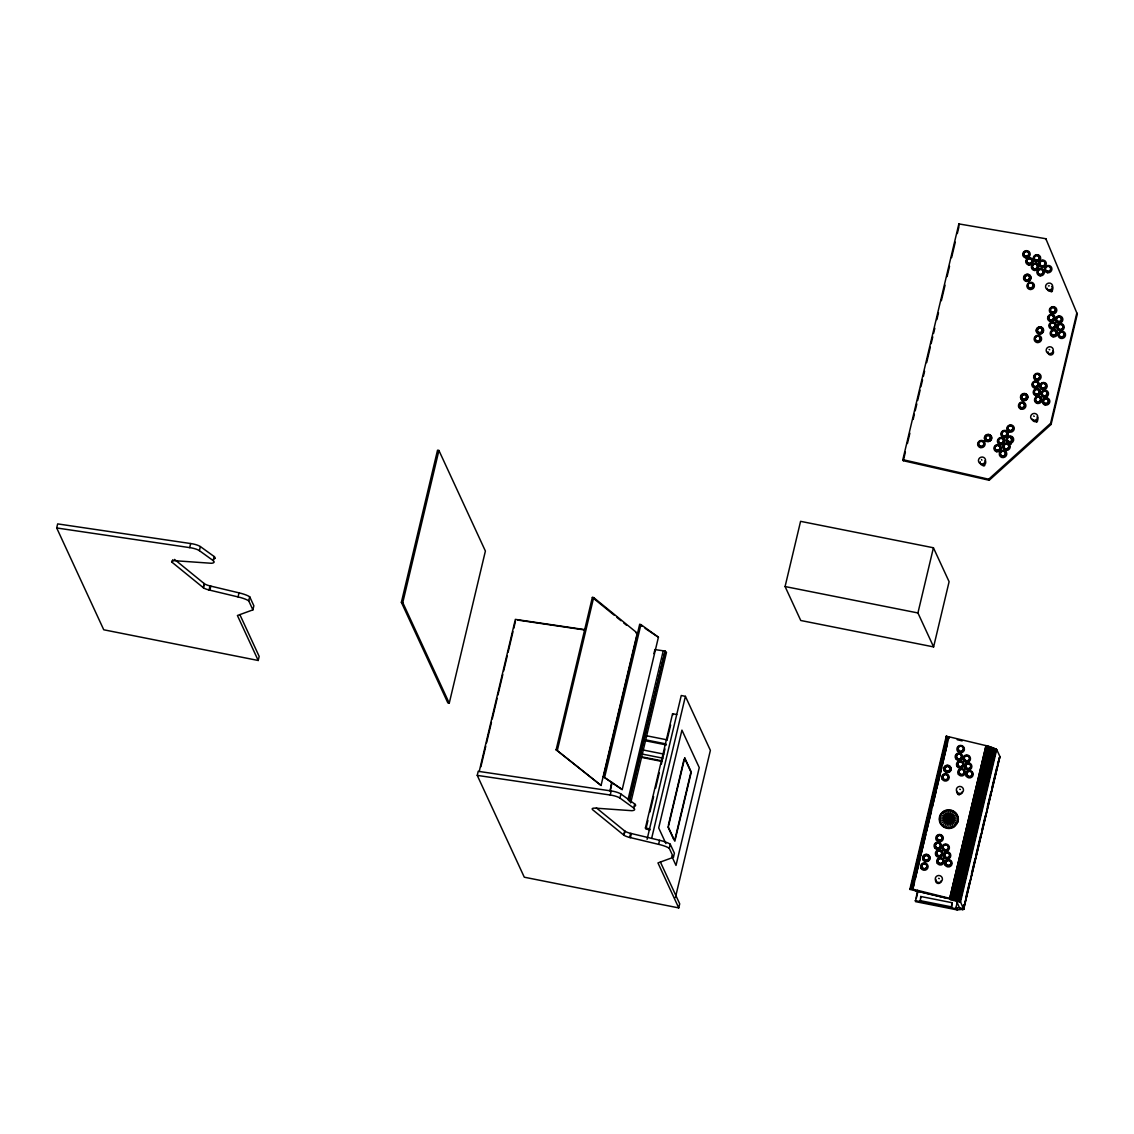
<?xml version="1.0" encoding="UTF-8"?>
<svg xmlns="http://www.w3.org/2000/svg" width="1134" height="1134" viewBox="0 0 1134 1134"><rect width="100%" height="100%" fill="white"/><g stroke="black" fill="none" stroke-linecap="round" stroke-linejoin="round"><path stroke-width="1.5" d="M1048.44 285.966L1049.234 285.839M927.215 867.269L927.286 866.504M940.71 846.517L940.795 845.751M938.598 878.368L939.335 878.652M942.453 838.82L942.524 838.069M942.028 854.285L942.113 853.519M943.332 862.024L943.417 861.259M949.923 856.184L949.994 855.419M951.256 863.952L951.327 863.201M963.56 749.772L963.631 749.007M960.441 789.491L959.704 789.207M964.439 772.991L964.51 772.226M969.641 759.341L969.726 758.589M1025.065 406.256L1025.136 405.504M1040.757 339.505L1040.842 338.754M1034.293 416.334L1033.613 416.008M1038.517 385.163L1038.602 384.412M1039.821 392.818L1039.892 392.066M1046.313 386.708L1046.384 385.957M1054.223 318.569L1054.294 317.803M1047.66 394.391L1047.745 393.64M1055.513 326.209L1055.598 325.458M1048.978 402.031L1049.063 401.28M1056.803 333.821L1056.888 333.07M1062.019 320.1L1062.09 319.349M1063.366 327.783L1063.437 327.031M1064.684 335.423L1064.755 334.672M939.661 819.173C939.221 807.592 958.173 807.691 957.932 819.159C958.372 830.74 939.406 830.641 939.661 819.173A14.629 3.062 -0.7 0 1 957.932 819.159M239.869 614.642L259.176 656.416L258.212 660.484L103.747 629.781L56.7 527.962L57.664 523.894L190.654 543.54A7.598 1.644 13.4 0 1 200.378 546.574L214.156 556.525A14.487 3.147 13.4 0 1 214.964 558.311M258.212 660.484L237.417 615.507L252.896 609.865L248.729 600.85A12.474 2.707 13.4 0 0 238.055 596.923L208.387 589.822A7.272 1.573 13.4 0 1 203.666 587.979L172.212 562.393L172.85 559.672M56.7 527.962L189.69 547.623L190.654 543.54M172.212 562.393A9.1 1.97 13.4 0 1 176.819 560.848L211.363 563.272A14.487 3.147 13.4 0 0 213.192 560.607L199.4 550.656L200.378 546.574M204.035 583.443L203.326 587.738L204.333 583.698L174.523 559.416M213.192 560.607L214.156 556.525M210.003 585.924L209.025 589.992L209.889 590.204L210.853 586.122L239.019 592.855A12.474 2.707 13.4 0 1 249.693 596.768L253.86 605.783L252.896 609.865M238.055 596.923L239.019 592.855M248.729 600.85L249.693 596.768M401.379 602.338L437.54 450.198L438.915 450.467L485.395 551.053L449.248 703.193L447.859 702.91L401.379 602.338L402.768 602.608L449.248 703.193M402.768 602.608L438.915 450.467M660.413 862.067L679.705 903.841L678.742 907.909L524.291 877.206L477.244 775.387L478.208 771.318L611.198 790.965A7.598 1.644 13.4 0 1 620.908 793.998L634.686 803.949A14.487 3.147 13.4 0 1 634.601 806.302M479.214 771.489L515.36 619.377L584.917 629.654M480.887 766.768L485.763 746.257M486.571 742.841L491.447 722.33M492.255 718.913L497.131 698.402M497.939 694.986L502.816 674.475M503.624 671.059L507.281 655.665M508.089 652.248L512.965 631.737M513.787 628.321L515.403 621.489M556.142 749.758L592.345 597.405L593.649 597.575L637.265 633.098L601.063 785.451L556.142 749.758L601.063 785.451M557.446 749.928L593.649 597.575M603.444 776.776L639.647 624.423L640.908 624.579L658.415 637.223L622.212 789.576L603.444 776.776L622.212 789.576M604.706 776.932L640.908 624.579M611.665 782.219L610.092 791.163L612.119 782.616M477.244 775.387L610.22 795.033L611.198 790.965M653.921 653.652L654.559 650.944M624.877 831.123L623.913 835.205L592.742 809.818A9.1 1.97 13.4 0 1 597.349 808.273L631.907 810.697A14.487 3.147 13.4 0 0 633.722 808.032L619.944 798.067L620.908 793.998M627.981 799.839L663.248 650.803L654.63 649.541M629.228 800.009L665.134 651.072L666.509 652.291L630.717 802.929M629.342 801.724L665.134 651.072M596.399 807.932L624.565 830.868L624.196 835.404A7.272 1.573 13.4 0 0 628.931 837.246L630.419 837.629L631.397 833.547L659.563 840.28A12.474 2.707 13.4 0 1 670.237 844.192L674.404 853.207L673.426 857.276L657.961 862.931L678.742 907.909M633.722 808.032L634.686 803.949M624.565 830.868L625.16 831.321A7.272 1.573 13.4 0 0 629.894 833.178L630.646 833.377L629.568 837.416L658.599 844.348A12.474 2.707 13.4 0 1 669.258 848.26L673.426 857.276M645.416 827.99L649.569 828.812L650.066 829.875L645.912 829.053L645.416 827.99L672.575 713.725L676.729 714.548M646.323 827.352L647.939 820.52M649.966 812.001L653.609 796.649M655.636 788.116L659.293 772.778M661.306 764.245L664.963 748.894M666.99 740.374L670.633 725.023M647.089 839.302L681.25 695.511L685.404 696.333L710.38 750.382L675.396 897.604M651.639 838.409L685.404 696.333M658.599 844.348L659.563 840.28M668.365 825.24L683.986 759.496M669.258 848.26L670.237 844.192M674.928 839.444L690.946 772.013L685.12 759.383M785.082 586.547L800.576 521.342L933.424 547.765L949.101 581.699L933.608 646.904L800.76 620.496L785.082 586.547L917.93 612.955L933.608 646.904M1045.846 238.735L1077.3 314.104L1051.09 424.414L989.202 480.263L903.33 460.73L902.848 459.667L958.868 223.908L1045.846 238.735L1046.342 239.798M903.33 460.73L905.371 452.126M907.427 443.522L909.879 433.202M913.154 419.438L914.373 414.264M915.195 410.834L916.825 403.945M917.647 400.5L920.099 390.181M920.921 386.737L922.552 379.847M923.374 376.403L924.593 371.243M926.648 362.639L930.319 347.16M931.142 343.715L932.772 336.826M933.594 333.382L934.813 328.222M936.868 319.618L938.498 312.743M941.362 300.694L945.047 285.201M947.088 276.597L949.541 266.277M951.582 257.673L955.267 242.18M957.309 233.576L958.953 226.687M917.93 612.955L933.424 547.765M986.523 746.711L986.013 745.619L949.81 897.972L950.32 899.064L909.865 889.396L946.295 736.136L948.945 737.043L912.742 889.396L914.373 882.55M912.742 889.396L910.687 888.631L946.89 736.278M911.41 889.212L947.613 736.859M915.181 879.134L920.057 858.594M920.879 855.164L925.755 834.624M926.577 831.194L931.453 810.654M932.261 807.238L935.933 791.83M936.741 788.399L941.617 767.86M942.439 764.444L947.315 743.89M912.246 889.013L956.983 900.155L960.498 901.899L963.702 909.199L957.167 909.907L915.507 901.629L917.505 890.318M916.329 898.213L917.959 891.352M920.269 901.629L920.737 896.484L951.95 902.692L951.469 907.824L951.95 902.692M902.848 459.667L988.706 479.214L1050.594 423.365L1076.804 313.055L1077.3 314.104M986.027 745.633L949.824 897.986L950.746 899.957L960.498 901.899L996.701 749.546L988.21 746.172L948.449 736.661M950.916 898.241L987.119 745.889M952.007 898.525L988.21 746.172M953.07 898.823L989.273 746.47M954.119 899.134L990.322 746.782M955.111 899.475L991.314 747.122M956.075 899.801L992.278 747.448M956.983 900.155L993.186 747.802M915.067 900.594L956.671 908.858L957.167 909.907L956.019 907.413L957.649 900.566M957.833 900.509L994.036 748.156M958.613 900.864L994.816 748.511M959.321 901.204L995.524 748.851M959.945 901.558L996.148 749.205M962.482 909.879L963.702 904.748M965.771 897.774L969.428 882.365M971.469 873.804L975.127 858.395M975.949 854.979L980.825 834.426M981.633 831.009L985.304 815.601M987.331 807.039L990.988 791.631M991.811 788.215L996.687 767.675M997.495 764.245L999.961 756.605L996.701 749.546L992.604 748.724M963.276 909.596L999.479 757.243M963.531 909.411L999.734 757.058M963.702 909.199L999.961 756.605M946.295 736.136L946.068 737.043L949.427 737.851M909.865 889.396L910.687 888.631M915.138 890.644L946.507 898.128M946.536 827.806L951.057 810.512M1049.063 349.428L1049.758 349.768M981.52 459.525L981.888 460.206M658.415 637.223L645.033 628.321M635.976 632.928L637.265 633.098M517.543 620.043L585.371 630.065M646.252 735.711L666.863 739.807M645.274 739.779L665.899 743.89M644.055 740.502L666.395 744.939M643.063 749.985L663.815 754.11M642.099 754.053L662.851 758.178M641.447 756.775L662.213 760.9M641.901 757.469L660.867 761.24M956.019 907.413L963.758 908.958L959.676 908.15L956.401 901.076L960.498 901.899M919.773 900.566L950.972 906.775M210.853 586.122L209.351 585.754A7.272 1.573 13.4 0 1 204.63 583.897L204.29 583.67M630.646 833.377L631.397 833.547M957.209 739.708L962.171 740.885M639.647 624.423L642.34 626.379M592.345 597.405L614.16 615.167M616.882 617.378L620.978 620.709M623.7 622.935L626.422 625.16M664.51 650.987L663.248 650.803M958.868 223.908L959.35 224.971M1050.594 423.365L1051.09 424.414M988.706 479.214L989.202 480.263M920.737 896.484L921.233 897.547M672.575 713.725L673.072 714.789M667.954 826.927L673.794 839.557M665.913 843.554L658.698 827.933L681.931 730.126L699.253 767.605L676.006 865.412L671.682 856.042M984.766 465.507A1.517 1.46 -24.8 0 1 982.937 465.691M985.021 460.688A2.807 2.693 -24.8 0 1 983.518 465.195A2.807 2.693 -24.8 0 1 980.3 461.779M1011.202 425.916A2.551 2.452 -24.8 0 1 1012.407 429.758A2.551 2.452 -24.8 0 1 1008.254 429.658A2.551 2.452 -24.8 0 1 1009.898 425.888M1008.849 445.988A2.551 2.452 -24.8 0 1 1005.574 448.936A2.551 2.452 -24.8 0 1 1004.681 444.769A2.551 2.452 -24.8 0 1 1008.849 445.988A2.991 2.878 -24.8 0 1 1009.444 446.427M1011.202 437.285A2.551 2.452 -24.8 0 1 1011.145 441.466A2.551 2.452 -24.8 0 1 1007.304 439.765A2.551 2.452 -24.8 0 1 1010.607 437.029M1010.819 438.787A2.551 2.452 -24.8 0 1 1012.563 439.553M1011.287 444.074A2.991 2.878 -24.8 0 1 1009.742 444.032M1010.848 438.362A2.991 2.878 -24.8 0 1 1012.889 439.269M1052.465 290.63A1.517 1.46 -24.8 0 1 1051.147 291.92M1051.799 286.406A2.807 2.693 -24.8 0 1 1051.119 291.084A2.807 2.693 -24.8 0 1 1047.32 288.291M1032.649 265.682A2.551 2.452 -24.8 0 1 1036.873 264.874A2.551 2.452 -24.8 0 1 1035.711 268.928A2.551 2.452 -24.8 0 1 1032.464 266.306M1041.976 383.816A2.551 2.452 -24.8 0 1 1045.817 385.517A2.551 2.452 -24.8 0 1 1042.515 388.253A2.551 2.452 -24.8 0 1 1041.466 384.242M1044.13 399.565A2.551 2.452 -24.8 0 1 1048.326 400.217A2.551 2.452 -24.8 0 1 1045.832 403.676A2.551 2.452 -24.8 0 1 1043.734 400.104M1037.511 420.757A1.517 1.46 -24.8 0 1 1036.448 422.245M1037.057 416.915A2.807 2.693 -24.8 0 1 1036.915 420.998A2.807 2.693 -24.8 0 1 1032.791 420.459M1032.479 419.821A2.807 2.693 -24.8 0 1 1032.365 419.112M1036.731 389.515A2.551 2.452 -24.8 0 1 1039.141 392.888A2.551 2.452 -24.8 0 1 1034.931 393.682A2.551 2.452 -24.8 0 1 1036.079 389.642M1038.333 336.259A2.551 2.452 -24.8 0 1 1039.878 339.973A2.551 2.452 -24.8 0 1 1035.725 340.228A2.551 2.452 -24.8 0 1 1037.015 336.344M1053.713 330.533A2.551 2.452 -24.8 0 1 1056.137 333.906A2.551 2.452 -24.8 0 1 1051.913 334.7A2.551 2.452 -24.8 0 1 1053.061 330.646M1049.871 315.677A2.551 2.452 -24.8 0 1 1053.727 317.364A2.551 2.452 -24.8 0 1 1050.424 320.1A2.551 2.452 -24.8 0 1 1049.361 316.103M1053.117 350.803A2.807 2.693 -26.4 0 1 1051.204 354.97A2.807 2.693 -26.4 0 1 1048.043 351.767M940.823 814.694A14.629 3.076 30 0 1 956.77 823.638M939.93 816.849A14.629 3.175 14.6 0 1 957.649 821.484M942.255 812.837A14.629 2.75 45.2 0 1 955.338 825.495M944.126 811.42A14.629 2.254 60.3 0 1 953.467 826.913M946.323 810.526A14.629 1.588 75.2 0 1 951.27 827.806M948.676 810.215A14.629 0.822 90 0 1 948.903 828.118M944.324 826.913A14.629 0.822 -60.7 0 1 953.269 811.405M942.411 825.495A14.629 1.588 -46 0 1 955.182 812.837M940.936 823.638A14.629 2.24 -31.1 0 1 956.657 814.68M940.001 821.484A14.629 2.75 -16 0 1 957.592 816.849M968.748 763.82A2.551 2.495 17.2 0 1 970.18 767.803A2.551 2.495 17.2 0 1 965.899 767.335A2.551 2.495 17.2 0 1 968.082 763.749M959.492 794.721A1.517 1.488 14.7 0 1 957.776 794.069M962.256 791.617A2.807 2.736 14.7 0 1 959.18 794.395A2.807 2.736 14.7 0 1 956.727 791.022M938.442 843.186A2.551 2.495 14.7 0 1 940.001 846.985A2.551 2.495 14.7 0 1 935.834 847.084A2.551 2.495 14.7 0 1 937.123 843.214M939.321 848.912A2.551 2.495 14.7 0 1 938.201 849.579M940.086 848.586A2.991 2.92 14.7 0 1 938.328 849.99M941.177 880.679A2.807 2.736 14.7 0 1 937.747 883.4A2.807 2.736 14.7 0 1 935.919 879.417M214.765 558.523A14.487 3.147 13.4 0 1 213.575 559.019M189.69 547.623A7.598 1.644 13.4 0 1 199.4 550.656M610.22 795.033A7.598 1.644 13.4 0 1 619.944 798.067M684.723 757.866L668.295 826.984L674.858 841.201L691.286 772.084L684.723 757.866M958.074 821.583L953.68 827.281A9.596 9.37 14.7 0 1 939.576 821.597A9.596 9.37 14.7 0 1 948.676 809.789A9.596 9.37 14.7 0 1 958.074 821.583M980.882 463.834A3.6 3.459 -24.8 0 0 985.489 459.681A3.6 3.459 -24.8 0 0 979.62 457.966A3.6 3.459 -24.8 0 0 980.882 463.834M980.471 446.158A2.551 2.452 -24.8 0 0 983.745 443.224A2.551 2.452 -24.8 0 0 979.578 442.005A2.551 2.452 -24.8 0 0 980.471 446.158M980.329 446.569A2.991 2.878 -24.8 0 0 984.17 443.125A2.991 2.878 -24.8 0 0 979.28 441.693A2.991 2.878 -24.8 0 0 980.329 446.569M980.215 447.547A3.756 3.615 -24.8 0 0 985.035 443.196A3.756 3.615 -24.8 0 0 978.883 441.409A3.756 3.615 -24.8 0 0 980.215 447.547M996.758 450.297A2.551 2.452 -24.8 0 0 1000.032 447.363A2.551 2.452 -24.8 0 0 995.865 446.144A2.551 2.452 -24.8 0 0 996.758 450.297M996.658 450.085A2.551 2.452 -24.8 0 0 999.933 447.15A2.551 2.452 -24.8 0 0 995.765 445.931A2.551 2.452 -24.8 0 0 996.658 450.085M996.63 450.708A2.991 2.878 -24.8 0 0 1000.457 447.264A2.991 2.878 -24.8 0 0 995.581 445.832A2.991 2.878 -24.8 0 0 996.63 450.708M996.502 451.686A3.756 3.615 -24.8 0 0 1001.322 447.349A3.756 3.615 -24.8 0 0 995.184 445.549A3.756 3.615 -24.8 0 0 996.502 451.686M1009.515 430.452A2.551 2.452 -24.8 0 0 1012.79 427.504A2.551 2.452 -24.8 0 0 1008.622 426.285A2.551 2.452 -24.8 0 0 1009.515 430.452M1009.487 431.062A2.991 2.878 -24.8 0 0 1013.314 427.617A2.991 2.878 -24.8 0 0 1008.438 426.186A2.991 2.878 -24.8 0 0 1009.487 431.062M1009.359 432.04A3.756 3.615 -24.8 0 0 1014.179 427.702A3.756 3.615 -24.8 0 0 1008.041 425.902A3.756 3.615 -24.8 0 0 1009.359 432.04M1002.116 456.066A2.551 2.452 -24.8 0 0 1005.39 453.118A2.551 2.452 -24.8 0 0 1001.223 451.899A2.551 2.452 -24.8 0 0 1002.116 456.066M1002.031 455.854A2.551 2.452 -24.8 0 0 1005.291 452.905A2.551 2.452 -24.8 0 0 1001.124 451.686A2.551 2.452 -24.8 0 0 1002.031 455.854M1001.988 456.463A2.991 2.878 -24.8 0 0 1005.815 453.019A2.991 2.878 -24.8 0 0 1000.939 451.587A2.991 2.878 -24.8 0 0 1001.988 456.463M1001.861 457.441A3.756 3.615 -24.8 0 0 1006.694 453.104A3.756 3.615 -24.8 0 0 1000.542 451.304A3.756 3.615 -24.8 0 0 1001.861 457.441M987.19 440.176A2.551 2.452 -24.8 0 0 990.464 437.228A2.551 2.452 -24.8 0 0 986.296 436.009A2.551 2.452 -24.8 0 0 987.19 440.176M987.062 440.984A3.232 3.104 -24.8 0 0 991.215 437.256A3.232 3.104 -24.8 0 0 985.928 435.711A3.232 3.104 -24.8 0 0 987.062 440.984M987.275 440.063A2.381 2.282 -24.8 0 0 990.322 437.327A2.381 2.282 -24.8 0 0 986.438 436.179A2.381 2.282 -24.8 0 0 987.275 440.063M986.977 441.239A3.501 3.374 -24.8 0 0 991.485 437.2A3.501 3.374 -24.8 0 0 985.744 435.527A3.501 3.374 -24.8 0 0 986.977 441.239M986.906 441.48A3.756 3.615 -24.8 0 0 991.726 437.143A3.756 3.615 -24.8 0 0 985.588 435.343A3.756 3.615 -24.8 0 0 986.906 441.48M1003.689 436.108A2.551 2.452 -24.8 0 0 1006.964 433.16A2.551 2.452 -24.8 0 0 1002.796 431.941A2.551 2.452 -24.8 0 0 1003.689 436.108M1003.59 435.895A2.551 2.452 -24.8 0 0 1006.864 432.947A2.551 2.452 -24.8 0 0 1002.697 431.728A2.551 2.452 -24.8 0 0 1003.59 435.895M1003.547 436.505A2.991 2.878 -24.8 0 0 1007.389 433.06A2.991 2.878 -24.8 0 0 1002.499 431.629A2.991 2.878 -24.8 0 0 1003.547 436.505M1003.434 437.483A3.756 3.615 -24.8 0 0 1008.254 433.145A3.756 3.615 -24.8 0 0 1002.116 431.345A3.756 3.615 -24.8 0 0 1003.434 437.483M1005.475 448.724A2.551 2.452 -24.8 0 0 1008.75 445.775A2.551 2.452 -24.8 0 0 1004.582 444.556A2.551 2.452 -24.8 0 0 1005.475 448.724M1005.447 449.333A2.991 2.878 -24.8 0 0 1009.274 445.889A2.991 2.878 -24.8 0 0 1004.398 444.471A2.991 2.878 -24.8 0 0 1005.447 449.333M1005.319 450.311A3.756 3.615 -24.8 0 0 1010.153 445.974A3.756 3.615 -24.8 0 0 1004.001 444.174A3.756 3.615 -24.8 0 0 1005.319 450.311M1000.216 443.224A2.551 2.452 -24.8 0 0 1003.491 440.276A2.551 2.452 -24.8 0 0 999.323 439.056A2.551 2.452 -24.8 0 0 1000.216 443.224M1000.117 443.011A2.551 2.452 -24.8 0 0 1003.392 440.063A2.551 2.452 -24.8 0 0 999.224 438.844A2.551 2.452 -24.8 0 0 1000.117 443.011M1000.089 443.621A2.991 2.878 -24.8 0 0 1003.916 440.176A2.991 2.878 -24.8 0 0 999.04 438.745A2.991 2.878 -24.8 0 0 1000.089 443.621M999.961 444.599A3.756 3.615 -24.8 0 0 1004.795 440.261A3.756 3.615 -24.8 0 0 998.643 438.461A3.756 3.615 -24.8 0 0 999.961 444.599M1008.92 441.551A2.551 2.452 -24.8 0 0 1012.194 438.617A2.551 2.452 -24.8 0 0 1008.027 437.398A2.551 2.452 -24.8 0 0 1008.92 441.551M1008.891 442.175A2.991 2.878 -24.8 0 0 1012.719 438.73A2.991 2.878 -24.8 0 0 1007.842 437.299A2.991 2.878 -24.8 0 0 1008.891 442.175M1008.764 443.153A3.756 3.615 -24.8 0 0 1013.598 438.801A3.756 3.615 -24.8 0 0 1007.446 437.001A3.756 3.615 -24.8 0 0 1008.764 443.153M1030.126 288.504A2.991 2.878 -24.8 0 0 1033.301 284.464A2.991 2.878 -24.8 0 0 1028.212 283.897A2.991 2.878 -24.8 0 0 1030.126 288.504M1030.14 289.496A3.756 3.615 -24.8 0 0 1034.137 284.421A3.756 3.615 -24.8 0 0 1027.73 283.713A3.756 3.615 -24.8 0 0 1030.14 289.496M1030.097 287.866A2.551 2.452 -24.8 0 0 1032.805 284.421A2.551 2.452 -24.8 0 0 1028.453 283.939A2.551 2.452 -24.8 0 0 1030.097 287.866M1042.103 265.909A2.551 2.452 -24.8 0 0 1044.811 262.464A2.551 2.452 -24.8 0 0 1040.473 261.982A2.551 2.452 -24.8 0 0 1042.103 265.909M1042.047 266.334A2.991 2.878 -24.8 0 0 1045.222 262.294A2.991 2.878 -24.8 0 0 1040.133 261.727A2.991 2.878 -24.8 0 0 1042.047 266.334M1042.047 267.326A3.756 3.615 -24.8 0 0 1046.044 262.252A3.756 3.615 -24.8 0 0 1039.637 261.543A3.756 3.615 -24.8 0 0 1042.047 267.326M1048.624 289.992A3.6 3.459 -24.8 0 0 1052.437 285.144A3.6 3.459 -24.8 0 0 1046.313 284.464A3.6 3.459 -24.8 0 0 1048.624 289.992M1029.034 263.627A2.551 2.452 -24.8 0 0 1031.742 260.182A2.551 2.452 -24.8 0 0 1027.404 259.7A2.551 2.452 -24.8 0 0 1029.034 263.627M1028.935 263.414A2.551 2.452 -24.8 0 0 1031.642 259.969A2.551 2.452 -24.8 0 0 1027.305 259.488A2.551 2.452 -24.8 0 0 1028.935 263.414M1028.977 264.052A2.991 2.878 -24.8 0 0 1032.153 260.012A2.991 2.878 -24.8 0 0 1027.064 259.459A2.991 2.878 -24.8 0 0 1028.977 264.052M1028.977 265.044A3.756 3.615 -24.8 0 0 1032.975 259.969A3.756 3.615 -24.8 0 0 1026.568 259.261A3.756 3.615 -24.8 0 0 1028.977 265.044M1040.176 274.428A2.551 2.452 -24.8 0 0 1042.897 270.983A2.551 2.452 -24.8 0 0 1038.546 270.502A2.551 2.452 -24.8 0 0 1040.176 274.428M1040.119 274.839A2.991 2.878 -24.8 0 0 1043.294 270.813A2.991 2.878 -24.8 0 0 1038.205 270.246A2.991 2.878 -24.8 0 0 1040.119 274.839M1040.133 275.846A3.756 3.615 -24.8 0 0 1044.13 270.771A3.756 3.615 -24.8 0 0 1037.723 270.062A3.756 3.615 -24.8 0 0 1040.133 275.846M1026.865 280.169A2.551 2.452 -24.8 0 0 1029.573 276.724A2.551 2.452 -24.8 0 0 1025.235 276.242A2.551 2.452 -24.8 0 0 1026.837 280.126A2.551 2.452 -24.8 0 0 1029.559 276.682A2.551 2.452 -24.8 0 0 1025.207 276.2A2.551 2.452 -24.8 0 0 1026.865 280.169M1026.837 280.948A3.232 3.104 -24.8 0 0 1030.253 276.597A3.232 3.104 -24.8 0 0 1024.767 275.987A3.232 3.104 -24.8 0 0 1026.837 280.948M1026.894 279.999A2.381 2.282 -24.8 0 0 1029.417 276.795A2.381 2.282 -24.8 0 0 1025.363 276.342A2.381 2.282 -24.8 0 0 1026.894 279.999M1026.794 281.218A3.501 3.374 -24.8 0 0 1030.523 276.483A3.501 3.374 -24.8 0 0 1024.541 275.817A3.501 3.374 -24.8 0 0 1026.794 281.218M1026.752 281.459A3.756 3.615 -24.8 0 0 1030.749 276.384A3.756 3.615 -24.8 0 0 1024.342 275.675A3.756 3.615 -24.8 0 0 1026.752 281.459M1025.972 256.482A2.551 2.452 -24.8 0 0 1028.68 253.038A2.551 2.452 -24.8 0 0 1024.328 252.556A2.551 2.452 -24.8 0 0 1025.972 256.482M1025.873 256.27A2.551 2.452 -24.8 0 0 1028.581 252.825A2.551 2.452 -24.8 0 0 1024.229 252.343A2.551 2.452 -24.8 0 0 1025.873 256.27M1025.901 256.908A2.991 2.878 -24.8 0 0 1029.077 252.868A2.991 2.878 -24.8 0 0 1023.988 252.315A2.991 2.878 -24.8 0 0 1025.901 256.908M1025.916 257.9A3.756 3.615 -24.8 0 0 1029.913 252.825A3.756 3.615 -24.8 0 0 1023.506 252.117A3.756 3.615 -24.8 0 0 1025.916 257.9M1034.52 268.829A2.551 2.452 -24.8 0 0 1037.227 265.384A2.551 2.452 -24.8 0 0 1032.89 264.902A2.551 2.452 -24.8 0 0 1034.52 268.829M1034.562 269.453A2.991 2.878 -24.8 0 0 1037.738 265.427A2.991 2.878 -24.8 0 0 1032.649 264.86A2.991 2.878 -24.8 0 0 1034.562 269.453M1034.562 270.459A3.756 3.615 -24.8 0 0 1038.56 265.384A3.756 3.615 -24.8 0 0 1032.153 264.676A3.756 3.615 -24.8 0 0 1034.562 270.459M1047.703 271.31A2.551 2.452 -24.8 0 0 1050.424 267.865A2.551 2.452 -24.8 0 0 1046.072 267.383A2.551 2.452 -24.8 0 0 1047.703 271.31M1047.646 271.721A2.991 2.878 -24.8 0 0 1050.821 267.695A2.991 2.878 -24.8 0 0 1045.732 267.128A2.991 2.878 -24.8 0 0 1047.646 271.721M1047.66 272.727A3.756 3.615 -24.8 0 0 1051.657 267.652A3.756 3.615 -24.8 0 0 1045.25 266.944A3.756 3.615 -24.8 0 0 1047.66 272.727M1036.462 260.508A2.551 2.452 -24.8 0 0 1039.169 257.064A2.551 2.452 -24.8 0 0 1034.832 256.582A2.551 2.452 -24.8 0 0 1036.462 260.508M1036.363 260.296A2.551 2.452 -24.8 0 0 1039.07 256.851A2.551 2.452 -24.8 0 0 1034.732 256.369A2.551 2.452 -24.8 0 0 1036.363 260.296M1036.405 260.919A2.991 2.878 -24.8 0 0 1039.566 256.894A2.991 2.878 -24.8 0 0 1034.491 256.327A2.991 2.878 -24.8 0 0 1036.405 260.919M1036.405 261.926A3.756 3.615 -24.8 0 0 1040.402 256.851A3.756 3.615 -24.8 0 0 1033.995 256.142A3.756 3.615 -24.8 0 0 1036.405 261.926M1021.323 409.246A3.756 3.615 -24.8 0 0 1025.746 404.526A3.756 3.615 -24.8 0 0 1019.452 403.265A3.756 3.615 -24.8 0 0 1021.323 409.246M1021.38 408.254A2.991 2.878 -24.8 0 0 1024.895 404.498A2.991 2.878 -24.8 0 0 1019.891 403.506A2.991 2.878 -24.8 0 0 1021.38 408.254M1021.479 407.843A2.551 2.452 -24.8 0 0 1024.484 404.64A2.551 2.452 -24.8 0 0 1020.203 403.789A2.551 2.452 -24.8 0 0 1021.479 407.843M1021.38 407.63A2.551 2.452 -24.8 0 0 1024.385 404.427A2.551 2.452 -24.8 0 0 1020.104 403.576A2.551 2.452 -24.8 0 0 1021.38 407.63M1023.534 399.31A2.551 2.452 -24.8 0 0 1026.525 396.106A2.551 2.452 -24.8 0 0 1022.258 395.256A2.551 2.452 -24.8 0 0 1023.534 399.31M1023.463 400.132A3.232 3.104 -24.8 0 0 1027.248 396.078A3.232 3.104 -24.8 0 0 1021.847 395.001A3.232 3.104 -24.8 0 0 1023.463 400.132M1023.591 399.196A2.381 2.282 -24.8 0 0 1026.383 396.205A2.381 2.282 -24.8 0 0 1022.4 395.412A2.381 2.282 -24.8 0 0 1023.591 399.196M1023.392 400.401A3.501 3.374 -24.8 0 0 1027.517 395.993A3.501 3.374 -24.8 0 0 1021.649 394.816A3.501 3.374 -24.8 0 0 1023.392 400.401M1023.336 400.642A3.756 3.615 -24.8 0 0 1027.758 395.908A3.756 3.615 -24.8 0 0 1021.465 394.66A3.756 3.615 -24.8 0 0 1023.336 400.642M1044.088 395.979A2.551 2.452 -24.8 0 0 1047.079 392.775A2.551 2.452 -24.8 0 0 1042.812 391.925A2.551 2.452 -24.8 0 0 1044.088 395.979M1043.989 395.766A2.551 2.452 -24.8 0 0 1046.98 392.562A2.551 2.452 -24.8 0 0 1042.713 391.712A2.551 2.452 -24.8 0 0 1043.989 395.766M1043.989 396.39A2.991 2.878 -24.8 0 0 1047.49 392.633A2.991 2.878 -24.8 0 0 1042.486 391.641A2.991 2.878 -24.8 0 0 1043.989 396.39M1043.932 397.382A3.756 3.615 -24.8 0 0 1048.355 392.662A3.756 3.615 -24.8 0 0 1042.047 391.4A3.756 3.615 -24.8 0 0 1043.932 397.382M1036.674 379.068A2.551 2.452 -24.8 0 0 1039.68 375.864A2.551 2.452 -24.8 0 0 1035.399 375.014A2.551 2.452 -24.8 0 0 1036.674 379.068M1036.575 378.855A2.551 2.452 -24.8 0 0 1039.58 375.652A2.551 2.452 -24.8 0 0 1035.299 374.801A2.551 2.452 -24.8 0 0 1036.575 378.855M1036.575 379.479A2.991 2.878 -24.8 0 0 1040.091 375.723A2.991 2.878 -24.8 0 0 1035.087 374.73A2.991 2.878 -24.8 0 0 1036.575 379.479M1036.519 380.471A3.756 3.615 -24.8 0 0 1040.941 375.751A3.756 3.615 -24.8 0 0 1034.647 374.489A3.756 3.615 -24.8 0 0 1036.519 380.471M1042.628 388.083A2.551 2.452 -24.8 0 0 1045.633 384.88A2.551 2.452 -24.8 0 0 1041.366 384.029A2.551 2.452 -24.8 0 0 1042.628 388.083M1042.628 388.721A2.991 2.878 -24.8 0 0 1046.143 384.965A2.991 2.878 -24.8 0 0 1041.14 383.958A2.991 2.878 -24.8 0 0 1042.628 388.721M1042.571 389.713A3.756 3.615 -24.8 0 0 1047.008 384.979A3.756 3.615 -24.8 0 0 1040.7 383.717A3.756 3.615 -24.8 0 0 1042.571 389.713M1034.931 386.765A2.551 2.452 -24.8 0 0 1037.936 383.547A2.551 2.452 -24.8 0 0 1033.669 382.697A2.551 2.452 -24.8 0 0 1034.931 386.765M1034.832 386.552A2.551 2.452 -24.8 0 0 1037.837 383.335A2.551 2.452 -24.8 0 0 1033.57 382.484A2.551 2.452 -24.8 0 0 1034.832 386.552M1034.832 387.176A2.991 2.878 -24.8 0 0 1038.347 383.42A2.991 2.878 -24.8 0 0 1033.343 382.427A2.991 2.878 -24.8 0 0 1034.832 387.176M1034.775 388.168A3.756 3.615 -24.8 0 0 1039.212 383.434A3.756 3.615 -24.8 0 0 1032.904 382.186A3.756 3.615 -24.8 0 0 1034.775 388.168M1037.525 402.031A2.551 2.452 -24.8 0 0 1040.53 398.814A2.551 2.452 -24.8 0 0 1036.249 397.963A2.551 2.452 -24.8 0 0 1037.525 402.031M1037.426 401.819A2.551 2.452 -24.8 0 0 1040.431 398.601A2.551 2.452 -24.8 0 0 1036.15 397.751A2.551 2.452 -24.8 0 0 1037.426 401.819M1037.426 402.442A2.991 2.878 -24.8 0 0 1040.941 398.686A2.991 2.878 -24.8 0 0 1035.937 397.68A2.991 2.878 -24.8 0 0 1037.426 402.442M1037.369 403.435A3.756 3.615 -24.8 0 0 1041.792 398.7A3.756 3.615 -24.8 0 0 1035.498 397.439A3.756 3.615 -24.8 0 0 1037.369 403.435M1045.307 403.421A2.551 2.452 -24.8 0 0 1048.298 400.203A2.551 2.452 -24.8 0 0 1044.031 399.352A2.551 2.452 -24.8 0 0 1045.307 403.421M1045.307 404.044A2.991 2.878 -24.8 0 0 1048.808 400.288A2.991 2.878 -24.8 0 0 1043.804 399.296A2.991 2.878 -24.8 0 0 1045.307 404.044M1045.25 405.036A3.756 3.615 -24.8 0 0 1049.673 400.302A3.756 3.615 -24.8 0 0 1043.365 399.055A3.756 3.615 -24.8 0 0 1045.25 405.036M1033.386 420.303A3.6 3.459 -24.8 0 0 1037.61 415.781A3.6 3.459 -24.8 0 0 1031.586 414.59A3.6 3.459 -24.8 0 0 1033.386 420.303M1036.136 394.193A2.551 2.452 -24.8 0 0 1039.141 390.989A2.551 2.452 -24.8 0 0 1034.86 390.139A2.551 2.452 -24.8 0 0 1036.136 394.193M1036.136 394.816A2.991 2.878 -24.8 0 0 1039.651 391.06A2.991 2.878 -24.8 0 0 1034.647 390.068A2.991 2.878 -24.8 0 0 1036.136 394.816M1036.079 395.809A3.756 3.615 -24.8 0 0 1040.502 391.074A3.756 3.615 -24.8 0 0 1034.208 389.827A3.756 3.615 -24.8 0 0 1036.079 395.809M1037.086 340.895A2.551 2.452 -24.8 0 0 1040.076 337.677A2.551 2.452 -24.8 0 0 1035.81 336.826A2.551 2.452 -24.8 0 0 1037.086 340.895M1037.029 342.511A3.756 3.615 -24.8 0 0 1041.451 337.776A3.756 3.615 -24.8 0 0 1035.144 336.529A3.756 3.615 -24.8 0 0 1037.029 342.511M1037.086 341.518A2.991 2.878 -24.8 0 0 1040.587 337.762A2.991 2.878 -24.8 0 0 1035.583 336.77A2.991 2.878 -24.8 0 0 1037.086 341.518M1053.132 335.21A2.551 2.452 -24.8 0 0 1056.123 331.993A2.551 2.452 -24.8 0 0 1051.856 331.142A2.551 2.452 -24.8 0 0 1053.132 335.21M1053.132 335.834A2.991 2.878 -24.8 0 0 1056.647 332.078A2.991 2.878 -24.8 0 0 1051.643 331.085A2.991 2.878 -24.8 0 0 1053.132 335.834M1053.075 336.826A3.756 3.615 -24.8 0 0 1057.498 332.092A3.756 3.615 -24.8 0 0 1051.19 330.844A3.756 3.615 -24.8 0 0 1053.075 336.826M1059.78 329.37A2.551 2.452 -24.8 0 0 1062.785 326.167A2.551 2.452 -24.8 0 0 1058.504 325.316A2.551 2.452 -24.8 0 0 1059.78 329.37M1059.68 329.781A2.991 2.878 -24.8 0 0 1063.196 326.025A2.991 2.878 -24.8 0 0 1058.192 325.033A2.991 2.878 -24.8 0 0 1059.68 329.781M1059.624 330.788A3.756 3.615 -24.8 0 0 1064.046 326.053A3.756 3.615 -24.8 0 0 1057.753 324.792A3.756 3.615 -24.8 0 0 1059.624 330.788M1052.38 312.46A2.551 2.452 -24.8 0 0 1055.371 309.256A2.551 2.452 -24.8 0 0 1051.105 308.405A2.551 2.452 -24.8 0 0 1052.38 312.46M1052.281 312.247A2.551 2.452 -24.8 0 0 1055.286 309.043A2.551 2.452 -24.8 0 0 1051.005 308.193A2.551 2.452 -24.8 0 0 1052.281 312.247M1052.281 312.885A2.991 2.878 -24.8 0 0 1055.797 309.128A2.991 2.878 -24.8 0 0 1050.793 308.122A2.991 2.878 -24.8 0 0 1052.281 312.885M1052.224 313.877A3.756 3.615 -24.8 0 0 1056.647 309.143A3.756 3.615 -24.8 0 0 1050.339 307.881A3.756 3.615 -24.8 0 0 1052.224 313.877M1058.433 321.702A2.551 2.452 -24.8 0 0 1061.438 318.484A2.551 2.452 -24.8 0 0 1057.157 317.633A2.551 2.452 -24.8 0 0 1058.433 321.702M1058.334 321.489A2.551 2.452 -24.8 0 0 1061.339 318.271A2.551 2.452 -24.8 0 0 1057.058 317.421A2.551 2.452 -24.8 0 0 1058.334 321.489M1058.334 322.113A2.991 2.878 -24.8 0 0 1061.849 318.356A2.991 2.878 -24.8 0 0 1056.845 317.364A2.991 2.878 -24.8 0 0 1058.334 322.113M1058.277 323.105A3.756 3.615 -24.8 0 0 1062.7 318.37A3.756 3.615 -24.8 0 0 1056.406 317.123A3.756 3.615 -24.8 0 0 1058.277 323.105M1050.538 319.944A2.551 2.452 -24.8 0 0 1053.543 316.74A2.551 2.452 -24.8 0 0 1049.262 315.89A2.551 2.452 -24.8 0 0 1050.538 319.944M1050.538 320.568A2.991 2.878 -24.8 0 0 1054.053 316.811A2.991 2.878 -24.8 0 0 1049.049 315.819A2.991 2.878 -24.8 0 0 1050.538 320.568M1050.481 321.56A3.756 3.615 -24.8 0 0 1054.904 316.825A3.756 3.615 -24.8 0 0 1048.61 315.578A3.756 3.615 -24.8 0 0 1050.481 321.56M1048.922 353.638A3.6 3.459 -26.4 0 0 1053.146 349.116A3.6 3.459 -26.4 0 0 1047.121 347.925A3.6 3.459 -26.4 0 0 1048.922 353.638M1061.098 337.025A2.551 2.452 -24.8 0 0 1064.103 333.807A2.551 2.452 -24.8 0 0 1059.822 332.957A2.551 2.452 -24.8 0 0 1061.098 337.025M1060.999 336.812A2.551 2.452 -24.8 0 0 1064.004 333.594A2.551 2.452 -24.8 0 0 1059.723 332.744A2.551 2.452 -24.8 0 0 1060.999 336.812M1060.999 337.436A2.991 2.878 -24.8 0 0 1064.514 333.68A2.991 2.878 -24.8 0 0 1059.51 332.687A2.991 2.878 -24.8 0 0 1060.999 337.436M1060.942 338.428A3.756 3.615 -24.8 0 0 1065.365 333.694A3.756 3.615 -24.8 0 0 1059.071 332.446A3.756 3.615 -24.8 0 0 1060.942 338.428M1051.941 327.797A2.551 2.452 -24.8 0 0 1054.932 324.593A2.551 2.452 -24.8 0 0 1050.665 323.743A2.551 2.452 -24.8 0 0 1051.941 327.797M1051.842 327.584A2.551 2.452 -24.8 0 0 1054.833 324.381A2.551 2.452 -24.8 0 0 1050.566 323.53A2.551 2.452 -24.8 0 0 1051.842 327.584M1051.842 328.222A2.991 2.878 -24.8 0 0 1055.357 324.466A2.991 2.878 -24.8 0 0 1050.353 323.459A2.991 2.878 -24.8 0 0 1051.842 328.222M1051.785 329.214A3.756 3.615 -24.8 0 0 1056.208 324.48A3.756 3.615 -24.8 0 0 1049.9 323.218A3.756 3.615 -24.8 0 0 1051.785 329.214M1039.226 332.716A2.551 2.452 -24.9 0 0 1042.231 329.498A2.551 2.452 -24.9 0 0 1037.95 328.647A2.551 2.452 -24.9 0 0 1039.226 332.716M1039.155 333.524A3.232 3.104 -24.9 0 0 1042.954 329.47A3.232 3.104 -24.9 0 0 1037.553 328.392A3.232 3.104 -24.9 0 0 1039.155 333.524M1039.297 332.588A2.381 2.282 -24.9 0 0 1042.089 329.597A2.381 2.282 -24.9 0 0 1038.106 328.803A2.381 2.282 -24.9 0 0 1039.297 332.588M1039.098 333.793A3.501 3.374 -24.9 0 0 1043.223 329.384A3.501 3.374 -24.9 0 0 1037.341 328.222A3.501 3.374 -24.9 0 0 1039.098 333.793M1039.042 334.034A3.756 3.615 -24.9 0 0 1043.464 329.299A3.756 3.615 -24.9 0 0 1037.156 328.052A3.756 3.615 -24.9 0 0 1039.042 334.034M943.318 778.434A2.551 2.495 17.2 0 0 947.726 778.349A2.551 2.495 17.2 0 0 945.402 774.65A2.551 2.495 17.2 0 0 943.318 778.434M942.226 779.271A3.756 3.671 17.2 0 0 948.733 779.143A3.756 3.671 17.2 0 0 945.288 773.686A3.756 3.671 17.2 0 0 942.226 779.271M942.949 778.661A2.991 2.92 17.2 0 0 948.109 778.562A2.991 2.92 17.2 0 0 945.387 774.224A2.991 2.92 17.2 0 0 942.949 778.661M959.492 773.175A2.551 2.495 17.2 0 0 963.9 773.09A2.551 2.495 17.2 0 0 961.561 769.391A2.551 2.495 17.2 0 0 959.492 773.175M959.066 773.586A2.991 2.92 17.2 0 0 964.226 773.473A2.991 2.92 17.2 0 0 961.49 769.15A2.991 2.92 17.2 0 0 959.066 773.586M958.343 774.182A3.756 3.671 17.2 0 0 964.836 774.054A3.756 3.671 17.2 0 0 961.405 768.611A3.756 3.671 17.2 0 0 958.343 774.182M966.069 767.349A2.551 2.495 17.2 0 0 970.477 767.264A2.551 2.495 17.2 0 0 968.138 763.565A2.551 2.495 17.2 0 0 966.069 767.349M965.644 767.746A2.991 2.92 17.2 0 0 970.803 767.647A2.991 2.92 17.2 0 0 968.067 763.324A2.991 2.92 17.2 0 0 965.644 767.746M964.921 768.356A3.756 3.671 17.2 0 0 971.427 768.228A3.756 3.671 17.2 0 0 967.982 762.771A3.756 3.671 17.2 0 0 964.921 768.356M958.613 749.971A2.551 2.495 17.2 0 0 963.021 749.886A2.551 2.495 17.2 0 0 960.682 746.186A2.551 2.495 17.2 0 0 958.613 749.971M958.187 750.368A2.991 2.92 17.2 0 0 963.347 750.269A2.991 2.92 17.2 0 0 960.611 745.931A2.991 2.92 17.2 0 0 958.187 750.368M957.465 750.977A3.756 3.671 17.2 0 0 963.971 750.85A3.756 3.671 17.2 0 0 960.526 745.392A3.756 3.671 17.2 0 0 957.465 750.977M964.708 759.539A2.551 2.495 17.2 0 0 969.116 759.454A2.551 2.495 17.2 0 0 966.778 755.754A2.551 2.495 17.2 0 0 964.708 759.539M964.283 759.936A2.991 2.92 17.2 0 0 969.442 759.837A2.991 2.92 17.2 0 0 966.707 755.513A2.991 2.92 17.2 0 0 964.283 759.936M963.56 760.545A3.756 3.671 17.2 0 0 970.052 760.418A3.756 3.671 17.2 0 0 966.622 754.961A3.756 3.671 17.2 0 0 963.56 760.545M956.812 757.838A2.551 2.495 17.2 0 0 961.221 757.753A2.551 2.495 17.2 0 0 958.896 754.053A2.551 2.495 17.2 0 0 956.812 757.838M956.869 757.668A2.551 2.495 17.2 0 0 961.278 757.569A2.551 2.495 17.2 0 0 958.953 753.883A2.551 2.495 17.2 0 0 956.869 757.668M956.444 758.065A2.991 2.92 17.2 0 0 961.604 757.966A2.991 2.92 17.2 0 0 958.882 753.628A2.991 2.92 17.2 0 0 956.444 758.065M955.721 758.674A3.756 3.671 17.2 0 0 962.227 758.547A3.756 3.671 17.2 0 0 958.783 753.089A3.756 3.671 17.2 0 0 955.721 758.674M956.869 791.745A3.6 3.515 14.7 0 0 963.078 791.617A3.6 3.515 14.7 0 0 959.789 786.415A3.6 3.515 14.7 0 0 956.869 791.745M967.401 775.132A2.551 2.495 17.2 0 0 971.81 775.046A2.551 2.495 17.2 0 0 969.471 771.347A2.551 2.495 17.2 0 0 967.401 775.132M966.976 775.528A2.991 2.92 17.2 0 0 972.136 775.429A2.991 2.92 17.2 0 0 969.414 771.092A2.991 2.92 17.2 0 0 966.976 775.528M966.253 776.138A3.756 3.671 17.2 0 0 972.759 776.01A3.756 3.671 17.2 0 0 969.315 770.553A3.756 3.671 17.2 0 0 966.253 776.138M958.131 765.62A2.551 2.495 17.2 0 0 962.539 765.535A2.551 2.495 17.2 0 0 960.2 761.835A2.551 2.495 17.2 0 0 958.131 765.62M958.187 765.436A2.551 2.495 17.2 0 0 962.596 765.351A2.551 2.495 17.2 0 0 960.257 761.651A2.551 2.495 17.2 0 0 958.187 765.436M957.762 765.833A2.991 2.92 17.2 0 0 962.922 765.734A2.991 2.92 17.2 0 0 960.186 761.41A2.991 2.92 17.2 0 0 957.762 765.833M957.039 766.442A3.756 3.671 17.2 0 0 963.531 766.315A3.756 3.671 17.2 0 0 960.101 760.857A3.756 3.671 17.2 0 0 957.039 766.442M945.317 770.029A2.551 2.495 17 0 0 949.725 769.943A2.551 2.495 17 0 0 947.386 766.244A2.551 2.495 17 0 0 945.317 770.029M944.693 770.525A3.232 3.147 17 0 0 950.264 770.411A3.232 3.147 17 0 0 947.315 765.734A3.232 3.147 17 0 0 944.693 770.525M945.444 769.986A2.381 2.325 17 0 0 949.555 769.901A2.381 2.325 17 0 0 947.386 766.456A2.381 2.325 17 0 0 945.444 769.986M944.466 770.666A3.501 3.416 17 0 0 950.519 770.539A3.501 3.416 17 0 0 947.315 765.464A3.501 3.416 17 0 0 944.466 770.666M944.239 770.794A3.756 3.671 17 0 0 950.746 770.666A3.756 3.671 17 0 0 947.301 765.209A3.756 3.671 17 0 0 944.239 770.794M921.12 868.488A3.756 3.671 14.7 0 0 927.626 868.346A3.756 3.671 14.7 0 0 924.182 862.903A3.756 3.671 14.7 0 0 921.12 868.488M921.843 867.879A2.991 2.92 14.7 0 0 927.002 867.765A2.991 2.92 14.7 0 0 924.267 863.442A2.991 2.92 14.7 0 0 921.843 867.879M922.211 867.652A2.551 2.495 14.7 0 0 926.62 867.553A2.551 2.495 14.7 0 0 924.281 863.867A2.551 2.495 14.7 0 0 922.211 867.652M922.254 867.467A2.551 2.495 14.7 0 0 926.662 867.382A2.551 2.495 14.7 0 0 924.323 863.683A2.551 2.495 14.7 0 0 922.254 867.467M924.196 859.104A2.551 2.495 14.7 0 0 928.618 859.005A2.551 2.495 14.7 0 0 926.28 855.319A2.551 2.495 14.7 0 0 924.196 859.104M923.586 859.6A3.232 3.147 14.7 0 0 929.171 859.473A3.232 3.147 14.7 0 0 926.209 854.809A3.232 3.147 14.7 0 0 923.586 859.6M924.338 859.062A2.381 2.325 14.7 0 0 928.448 858.962A2.381 2.325 14.7 0 0 926.28 855.532A2.381 2.325 14.7 0 0 924.338 859.062M923.359 859.742A3.501 3.416 14.7 0 0 929.412 859.615A3.501 3.416 14.7 0 0 926.209 854.54A3.501 3.416 14.7 0 0 923.359 859.742M923.133 859.87A3.756 3.671 14.7 0 0 929.639 859.728A3.756 3.671 14.7 0 0 926.194 854.285A3.756 3.671 14.7 0 0 923.133 859.87M944.906 856.567A2.551 2.495 14.7 0 0 949.314 856.468A2.551 2.495 14.7 0 0 946.989 852.782A2.551 2.495 14.7 0 0 944.906 856.567M944.962 856.383A2.551 2.495 14.7 0 0 949.371 856.283A2.551 2.495 14.7 0 0 947.032 852.598A2.551 2.495 14.7 0 0 944.962 856.383M944.537 856.78A2.991 2.92 14.7 0 0 949.697 856.68A2.991 2.92 14.7 0 0 946.975 852.357A2.991 2.92 14.7 0 0 944.537 856.78M943.828 857.403A3.756 3.671 14.7 0 0 950.335 857.261A3.756 3.671 14.7 0 0 946.89 851.804A3.756 3.671 14.7 0 0 943.828 857.403M937.449 839.203A2.551 2.495 14.7 0 0 941.858 839.103A2.551 2.495 14.7 0 0 939.519 835.418A2.551 2.495 14.7 0 0 937.449 839.203M937.492 839.018A2.551 2.495 14.7 0 0 941.9 838.933A2.551 2.495 14.7 0 0 939.576 835.234A2.551 2.495 14.7 0 0 937.492 839.018M937.081 839.429A2.991 2.92 14.7 0 0 942.241 839.316A2.991 2.92 14.7 0 0 939.505 834.993A2.991 2.92 14.7 0 0 937.081 839.429M936.358 840.039A3.756 3.671 14.7 0 0 942.864 839.897A3.756 3.671 14.7 0 0 939.42 834.454A3.756 3.671 14.7 0 0 936.358 840.039M943.587 848.586A2.551 2.495 14.7 0 0 947.996 848.487A2.551 2.495 14.7 0 0 945.671 844.787A2.551 2.495 14.7 0 0 943.587 848.586M943.176 848.983A2.991 2.92 14.7 0 0 948.336 848.87A2.991 2.92 14.7 0 0 945.6 844.546A2.991 2.92 14.7 0 0 943.176 848.983M942.467 849.593A3.756 3.671 14.7 0 0 948.96 849.451A3.756 3.671 14.7 0 0 945.515 844.008A3.756 3.671 14.7 0 0 942.467 849.593M935.748 846.715A2.551 2.495 14.7 0 0 940.157 846.616A2.551 2.495 14.7 0 0 937.832 842.931A2.551 2.495 14.7 0 0 935.748 846.715M935.337 847.112A2.991 2.92 14.7 0 0 940.497 847.013A2.991 2.92 14.7 0 0 937.761 842.69A2.991 2.92 14.7 0 0 935.337 847.112M934.629 847.736A3.756 3.671 14.7 0 0 941.121 847.594A3.756 3.671 14.7 0 0 937.69 842.137A3.756 3.671 14.7 0 0 934.629 847.736M938.328 862.407A2.551 2.495 14.7 0 0 942.737 862.308A2.551 2.495 14.7 0 0 940.398 858.622A2.551 2.495 14.7 0 0 938.328 862.407M938.371 862.223A2.551 2.495 14.7 0 0 942.779 862.124A2.551 2.495 14.7 0 0 940.455 858.438A2.551 2.495 14.7 0 0 938.371 862.223M937.96 862.634A2.991 2.92 14.7 0 0 943.119 862.52A2.991 2.92 14.7 0 0 940.384 858.197A2.991 2.92 14.7 0 0 937.96 862.634M937.251 863.243A3.756 3.671 14.7 0 0 943.743 863.102A3.756 3.671 14.7 0 0 940.299 857.658A3.756 3.671 14.7 0 0 937.251 863.243M946.238 864.335A2.551 2.495 14.7 0 0 950.646 864.236A2.551 2.495 14.7 0 0 948.322 860.55A2.551 2.495 14.7 0 0 946.238 864.335M946.295 864.151A2.551 2.495 14.7 0 0 950.703 864.065A2.551 2.495 14.7 0 0 948.364 860.366A2.551 2.495 14.7 0 0 946.295 864.151M945.869 864.562A2.991 2.92 14.7 0 0 951.043 864.448A2.991 2.92 14.7 0 0 948.308 860.125A2.991 2.92 14.7 0 0 945.869 864.562M945.161 865.171A3.756 3.671 14.7 0 0 951.667 865.029A3.756 3.671 14.7 0 0 948.222 859.586A3.756 3.671 14.7 0 0 945.161 865.171M935.791 880.82A3.6 3.515 14.7 0 0 942.014 880.679A3.6 3.515 14.7 0 0 938.725 875.476A3.6 3.515 14.7 0 0 935.791 880.82M937.024 854.667A2.551 2.495 14.7 0 0 941.433 854.568A2.551 2.495 14.7 0 0 939.094 850.883A2.551 2.495 14.7 0 0 937.024 854.667M937.067 854.483A2.551 2.495 14.7 0 0 941.475 854.398A2.551 2.495 14.7 0 0 939.15 850.698A2.551 2.495 14.7 0 0 937.067 854.483M936.656 854.894A2.991 2.92 14.7 0 0 941.815 854.781A2.991 2.92 14.7 0 0 939.08 850.457A2.991 2.92 14.7 0 0 936.656 854.894M935.933 855.504A3.756 3.671 14.7 0 0 942.439 855.362A3.756 3.671 14.7 0 0 938.995 849.919A3.756 3.671 14.7 0 0 935.933 855.504"/></g></svg>
